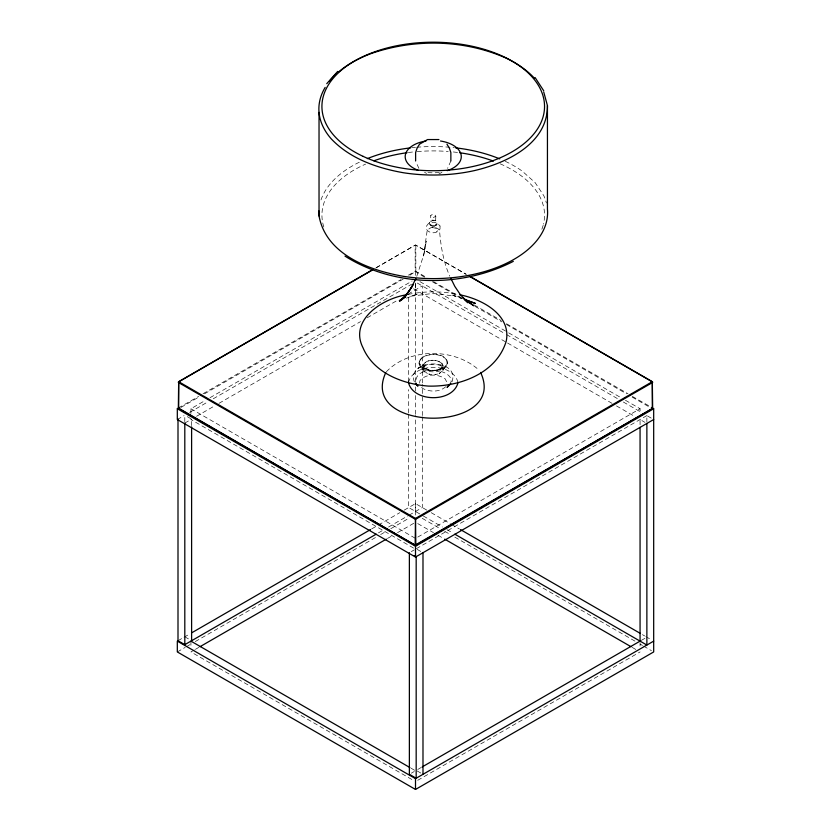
<?xml version="1.0" encoding="UTF-8"?>
<svg xmlns="http://www.w3.org/2000/svg" width="831" height="831" viewBox="0 0 831 831"><rect width="100%" height="100%" fill="white"/><g stroke="black" fill="none" stroke-linecap="round" stroke-linejoin="round"><path stroke-width="0.62" stroke-dasharray="4.16 3.12" d="M184.804 421.691L184.804 415.209M191.608 425.617L191.608 419.146L186.746 416.331M408.696 414.243L408.696 507.544L422.241 515.365M408.696 412.945L408.696 389.625M408.696 381.845L408.696 293.727L422.304 285.947L422.304 383.143M415.5 511.47L415.5 415.5M415.5 414.285L415.5 392.17M415.5 390.954L415.5 386.986M415.5 381.886L415.5 282.021L505.383 333.917M422.304 416.83L422.304 507.544L408.759 515.365M422.304 415.542L422.304 394.808M422.304 393.51L422.304 384.441M640.067 424.714L640.067 419.53L644.929 422.345M646.871 422.086L646.871 415.604L652.553 418.886M435.808 216.289L435.631 221.69L433.637 220.215L430.78 221.42L430.718 215.624L432.11 214.523L434.831 214.689L435.808 216.289L433.782 217.348L431.341 216.933L430.718 215.624M419.468 360.789L419.177 363.334C422.979 372.278 435.911 371.935 443.463 368.289L447.213 364.362L446.933 360.592L443.931 357.112C436.504 350.381 409.87 356.904 422.241 368.86C429.918 373.493 443.525 373.41 447.608 364.175L446.933 360.592M408.457 382.572C413.381 362.451 453.051 362.129 458.026 382.572M419.624 383.133L419.967 380.629C426.064 373.42 437.885 373.732 445.229 378.884L447.203 383.122M450.859 160.996L447.577 168.35M416.767 276.308L424.059 253.943L426.334 241.052L423.478 256.041L427.269 229.948L431.393 227.445L434.997 227.362L438.197 228.816L439.547 230.582C440.762 246.111 443.401 261.879 449.768 276.162M449.893 384.587L451.16 381.512L450.724 378.271C444.71 366.544 412.342 367.073 416.217 383.943M451.991 381.782C460.644 357.621 404.998 358.171 414.544 382.405M386.405 371.717C409.517 347.576 454.193 347.846 478.729 369.857M436.659 231.735L437.646 230.738M375.872 267.998L415.5 244.979L466.004 274.137M445.676 386.779C439.35 392.357 429.762 392.066 422.553 388.399L421.005 386.394M438.893 369.587L442.476 367.229L439.651 369.4L432.037 370.657L439.651 369.4L441.417 368.112L442.798 364.788L443.079 366.087L441.76 363.095C436.14 358.763 424.568 359.034 422.366 366.949C422.283 370.024 424.61 372.683 427.456 373.566L423.883 370.73L423.883 367.219L421.67 371.145L424.475 366.388L421.452 369.255L425.597 365.713L423.478 366.814C429.201 363.552 436.337 363.448 442.227 366.357L440.357 365.526L442.009 366.388L444.014 369.265L442.601 367.219L442.601 370.73L439.028 373.566C455.43 364.684 427.414 353.102 422.989 366.045L423.768 364.248L423.633 365.744L425.482 368.372L428.204 369.639L434.769 370.574M438.924 174.011L441.936 172.266M376.214 267.655L415.5 244.979L466.347 274.479M178.343 407.99L198.661 396.397M203.034 393.728L400.895 279.642M408.426 275.144L415.5 271.207L425.939 277.097M180.929 407.429L198.879 397.062M204.499 393.821L403.149 279.123M409.891 275.238L415.843 271.259L415.843 245.322M190.933 413.526L190.933 408.727L205.527 400.293M210.014 397.706L412.134 281.013M177.315 419.53L184.056 415.645M189.676 412.394L207.657 402.017M213.266 398.776L411.615 284.264M184.804 423.072L191.608 419.146M196.542 416.289L214.512 405.923M219 403.326L360.477 321.649M367.219 317.754L397.53 300.251M178 640.732L182.934 637.886M184.056 637.232L189.676 633.991M371.686 528.911L377.305 525.67M378.427 525.015L399.773 512.696M404.261 510.099L415.5 503.617L426.739 510.099M378.448 532.868L384.057 529.627M388.555 527.031L407.637 516.009M177.315 651.94L185.178 647.401M186.31 646.747L190.798 644.15M195.295 641.563L376.173 537.127M380.671 534.53L386.29 531.289M390.788 528.693L408.759 518.315M194.298 649.987L190.933 651.94L414.378 780.943M195.42 649.343L198.786 647.401M387.433 538.488L393.042 535.247M397.53 532.65L415.5 522.284M417.744 537.086L640.067 408.727L640.067 413.526M411.324 551.607L414.233 549.914M646.871 415.604L415.5 549.187L190.933 419.53M411.314 773.194L414.233 771.511M417.744 769.485L422.241 766.888M644.929 638.322L640.067 641.127L640.067 645.936M417.744 780.299L640.067 651.94M406.421 298.142L418.273 293.914L410.13 296.293L432.878 293.447L455.897 296.189L451.378 294.766L462.171 298.672M408.021 294.465C424.579 290.995 441.905 290.995 458.463 294.465M434.748 226.25L432.806 226.51L430.385 225.139L430.385 223.383L430.416 224.63L432.307 225.596L435.07 225.378L436.296 223.923L436.223 225.035L435.537 225.824L436.098 224.754L433.231 223.259M432.203 227.486L436.888 228.494M424.548 172.266L426.552 173.43M433.481 281.595L462.69 298.454M474.2 304.956L501.145 320.506M506.505 323.747L627.966 393.728M632.339 396.397L650.413 406.691M424.475 277.18L415.157 271.259L415.157 245.322M432.338 281.719L462.638 299.212M474.989 306.338L501.924 321.898M506.411 324.485L626.501 393.821M632.121 397.062L652.325 408.727M419.987 281.667L507.575 332.223M508.697 332.878L620.986 397.706M625.473 400.293L640.067 408.727M506.505 334.561L617.734 398.776M623.343 402.017L641.324 412.394M413.558 288.762L506.453 342.393M507.575 343.037L612 403.326M616.488 405.923L634.458 416.289M431.227 512.696L450.329 523.727M451.451 524.371L459.314 528.911M642.446 634.645L644.69 635.944M645.822 636.588L651.733 640.005M423.363 516.009L442.445 527.031M446.943 529.627L452.552 532.868M422.241 518.315L440.212 528.693M444.71 531.289L450.329 534.53M454.827 537.127L635.705 641.563M640.202 644.15L642.446 645.448M643.568 646.103L651.431 650.642M417.744 523.582L433.47 532.65M437.958 535.247L443.567 538.488M632.214 647.401L637.824 650.642M190.933 408.727L415.5 538.384M417.152 549.353L421.037 551.607M184.804 636.806L189.665 639.61M417.152 770.95L421.037 773.194M411.013 768.187L415.5 770.784M418.907 168.35L415.978 162.076M415.5 271.207L415.5 276.017M415.5 283.87L415.5 289.884M415.5 503.617L415.5 516.28M190.933 641.127L190.933 645.936M439.319 172.433A28.036 16.184 0 0 1 427.165 172.433M321.005 199.918A114.356 66.023 0 0 1 360.218 161.775M411.781 147.741A114.356 66.023 0 0 1 415.49 147.367M416.726 147.253A114.356 66.023 0 0 1 454.391 147.7M505.31 161.328A114.356 66.023 0 0 1 522.2 171.103L535.195 182.685L543.734 195.576A114.356 66.023 0 0 1 546.372 202.972M543.152 225.305A111.312 64.267 0 0 1 540.721 231.88M323.82 226.956A111.312 64.267 0 0 1 365.598 164.133M408.343 152.54A111.312 64.267 0 0 1 414.69 151.803M417.235 151.574A111.312 64.267 0 0 1 448.221 151.491M453.352 151.969A111.312 64.267 0 0 1 458.432 152.572M500.169 163.821A111.312 64.267 0 0 1 543.464 224.1M440.025 226.011L440.015 229.024C437.438 233.812 429.939 234.01 426.781 229.761L426.438 226.209L428.173 223.871L430.624 222.687L434.011 222.178L437.511 223.362L440.025 226.011M429.305 222.334L429.191 223.788L430.385 225.305L433.117 225.97L435.735 225.461L437.075 224.339L436.441 221.067L434.52 220.298L431.964 220.122L429.305 222.334M421.888 357.829L419.156 361.952L421.712 367.427L429.949 370.522L436.504 370.429L442.414 368.798L446.579 365.1A14.023 8.102 0 0 0 439.609 355.377A14.023 8.102 0 0 0 421.888 357.829M419.78 367.406L418.263 368.206L425.171 364.892L419.78 367.406M437.708 374.033L434.779 374.584L437.708 374.033M431.705 374.584L428.775 374.033L431.705 374.584"/><path stroke-width="1.25" d="M178 419.146L178 640.732L184.804 644.669L376.204 534.167M372.849 269.597L178.675 381.699L178.343 407.99L415.5 545.448L652.657 408.385L652.325 381.699L469.37 276.079M184.804 644.669L184.804 423.072M191.608 640.732L191.608 426.916M409.371 552.729L409.371 774.315L416.175 778.252L416.175 556.656L414.233 555.534M652.657 408.385L415.157 545.105L415.5 518.43L652.325 381.699L652.325 408.727M422.989 774.315L422.989 552.729M543.734 91.992L547.442 105.62L547.442 209.215A114.356 66.023 0 0 1 403.502 276.339C369.307 270.314 326.105 254.608 319.031 215.967A114.356 66.023 0 0 1 318.917 210.939M640.067 427.311L640.067 641.127L422.241 766.888M646.871 423.467L646.871 645.053L454.796 534.167M653.685 641.127L415.5 778.637L177.315 641.127L177.315 651.94L415.5 789.45L653.685 651.94L653.685 408.727L651.431 407.429M547.442 105.62C547.691 143.95 506.193 163.271 474.086 170.667A114.356 66.023 0 0 1 403.502 172.755C377.066 168.101 350.183 158.794 331.278 138.902A114.356 66.023 0 0 1 325.16 87.411M458.026 382.572C453.072 402.879 413.391 402.547 408.457 382.572M178.675 408.727L178.675 381.699L415.5 518.43L415.843 545.105M415.895 278.603L410.815 288.461L404.666 297.259L413.246 284.804M412.436 285.999L408.177 292.356L399.638 301.154L404.687 297.54M385.792 372.579C357.631 433.502 509.174 433.346 480.578 372.423M450.776 383.455L447.036 387.35L449.893 384.587M326.749 83.682L337.687 71.424M405.59 296.667L399.306 300.687L401.674 299.846M178.343 382.042L372.506 269.94M653.685 419.53L415.5 557.05L177.315 419.53L177.315 408.727L179.569 407.429M191.919 632.692L370.564 529.565M415.843 519.167L652.657 382.437M199.907 646.747L386.301 539.142M177.315 408.727L415.5 546.237L653.685 408.727M513.319 261.36C461.517 287.952 394.621 287.474 344.969 256.104M406.837 294.756C383.008 298.204 348.791 319.831 362.96 347.659C373.607 372.963 402.588 384.015 428.308 386.093C459.387 386.997 496.481 373.597 506.235 341.157C511.574 314.596 481.523 298.942 459.647 294.756M438.924 139.556L427.56 139.556L419.52 144.199L417.048 148.261L415.614 152.572L415.614 160.996M464.571 299.534L475.363 303.429L464.134 299.253M470.834 277.066L652.657 382.042M460.436 529.565L640.202 633.347M178.343 382.437L415.157 519.167M444.699 539.142L631.093 646.747M178.343 408.385L415.157 545.105M190.933 641.127L409.891 767.543M465.111 299.908L473.867 305.787L462.825 297.737M465.35 300.313L467.998 302.796L460.364 294.673L454.817 286.404L450.89 278.437M415.386 383.33L417.91 386.124L416.217 383.943M535.112 77.574L543.734 90.808M446.953 144.199L449.436 148.261L450.859 152.572L450.859 160.996M415.5 546.237L415.5 557.05M415.5 778.637L415.5 789.45M319.031 112.372L319.031 215.967M440.492 141A28.036 16.184 0 0 1 461.039 154.524A28.036 16.184 0 0 1 447.255 170.656M417.972 170.21A28.036 16.184 0 0 1 405.538 154.099A28.036 16.184 0 0 1 425.981 141M367.364 158.617A114.356 66.023 0 0 1 410.545 147.876M455.627 147.845A114.356 66.023 0 0 1 499.732 158.877M373.877 160.809A111.312 64.267 0 0 1 407.086 152.707M459.688 152.748A111.312 64.267 0 0 1 493.396 161.1M329.388 81.345A114.356 66.023 0 0 1 336.42 73.855M338.279 72.204A114.356 66.023 0 0 1 371.073 53.579C414.305 38.621 463.22 39.421 505.31 57.744A114.356 66.023 0 0 1 534.416 78.228M363.085 156.353A111.312 64.257 0 0 0 543.152 116.589A111.312 64.257 0 0 0 393.479 46.443A111.312 64.257 0 0 0 363.085 156.353"/></g></svg>
